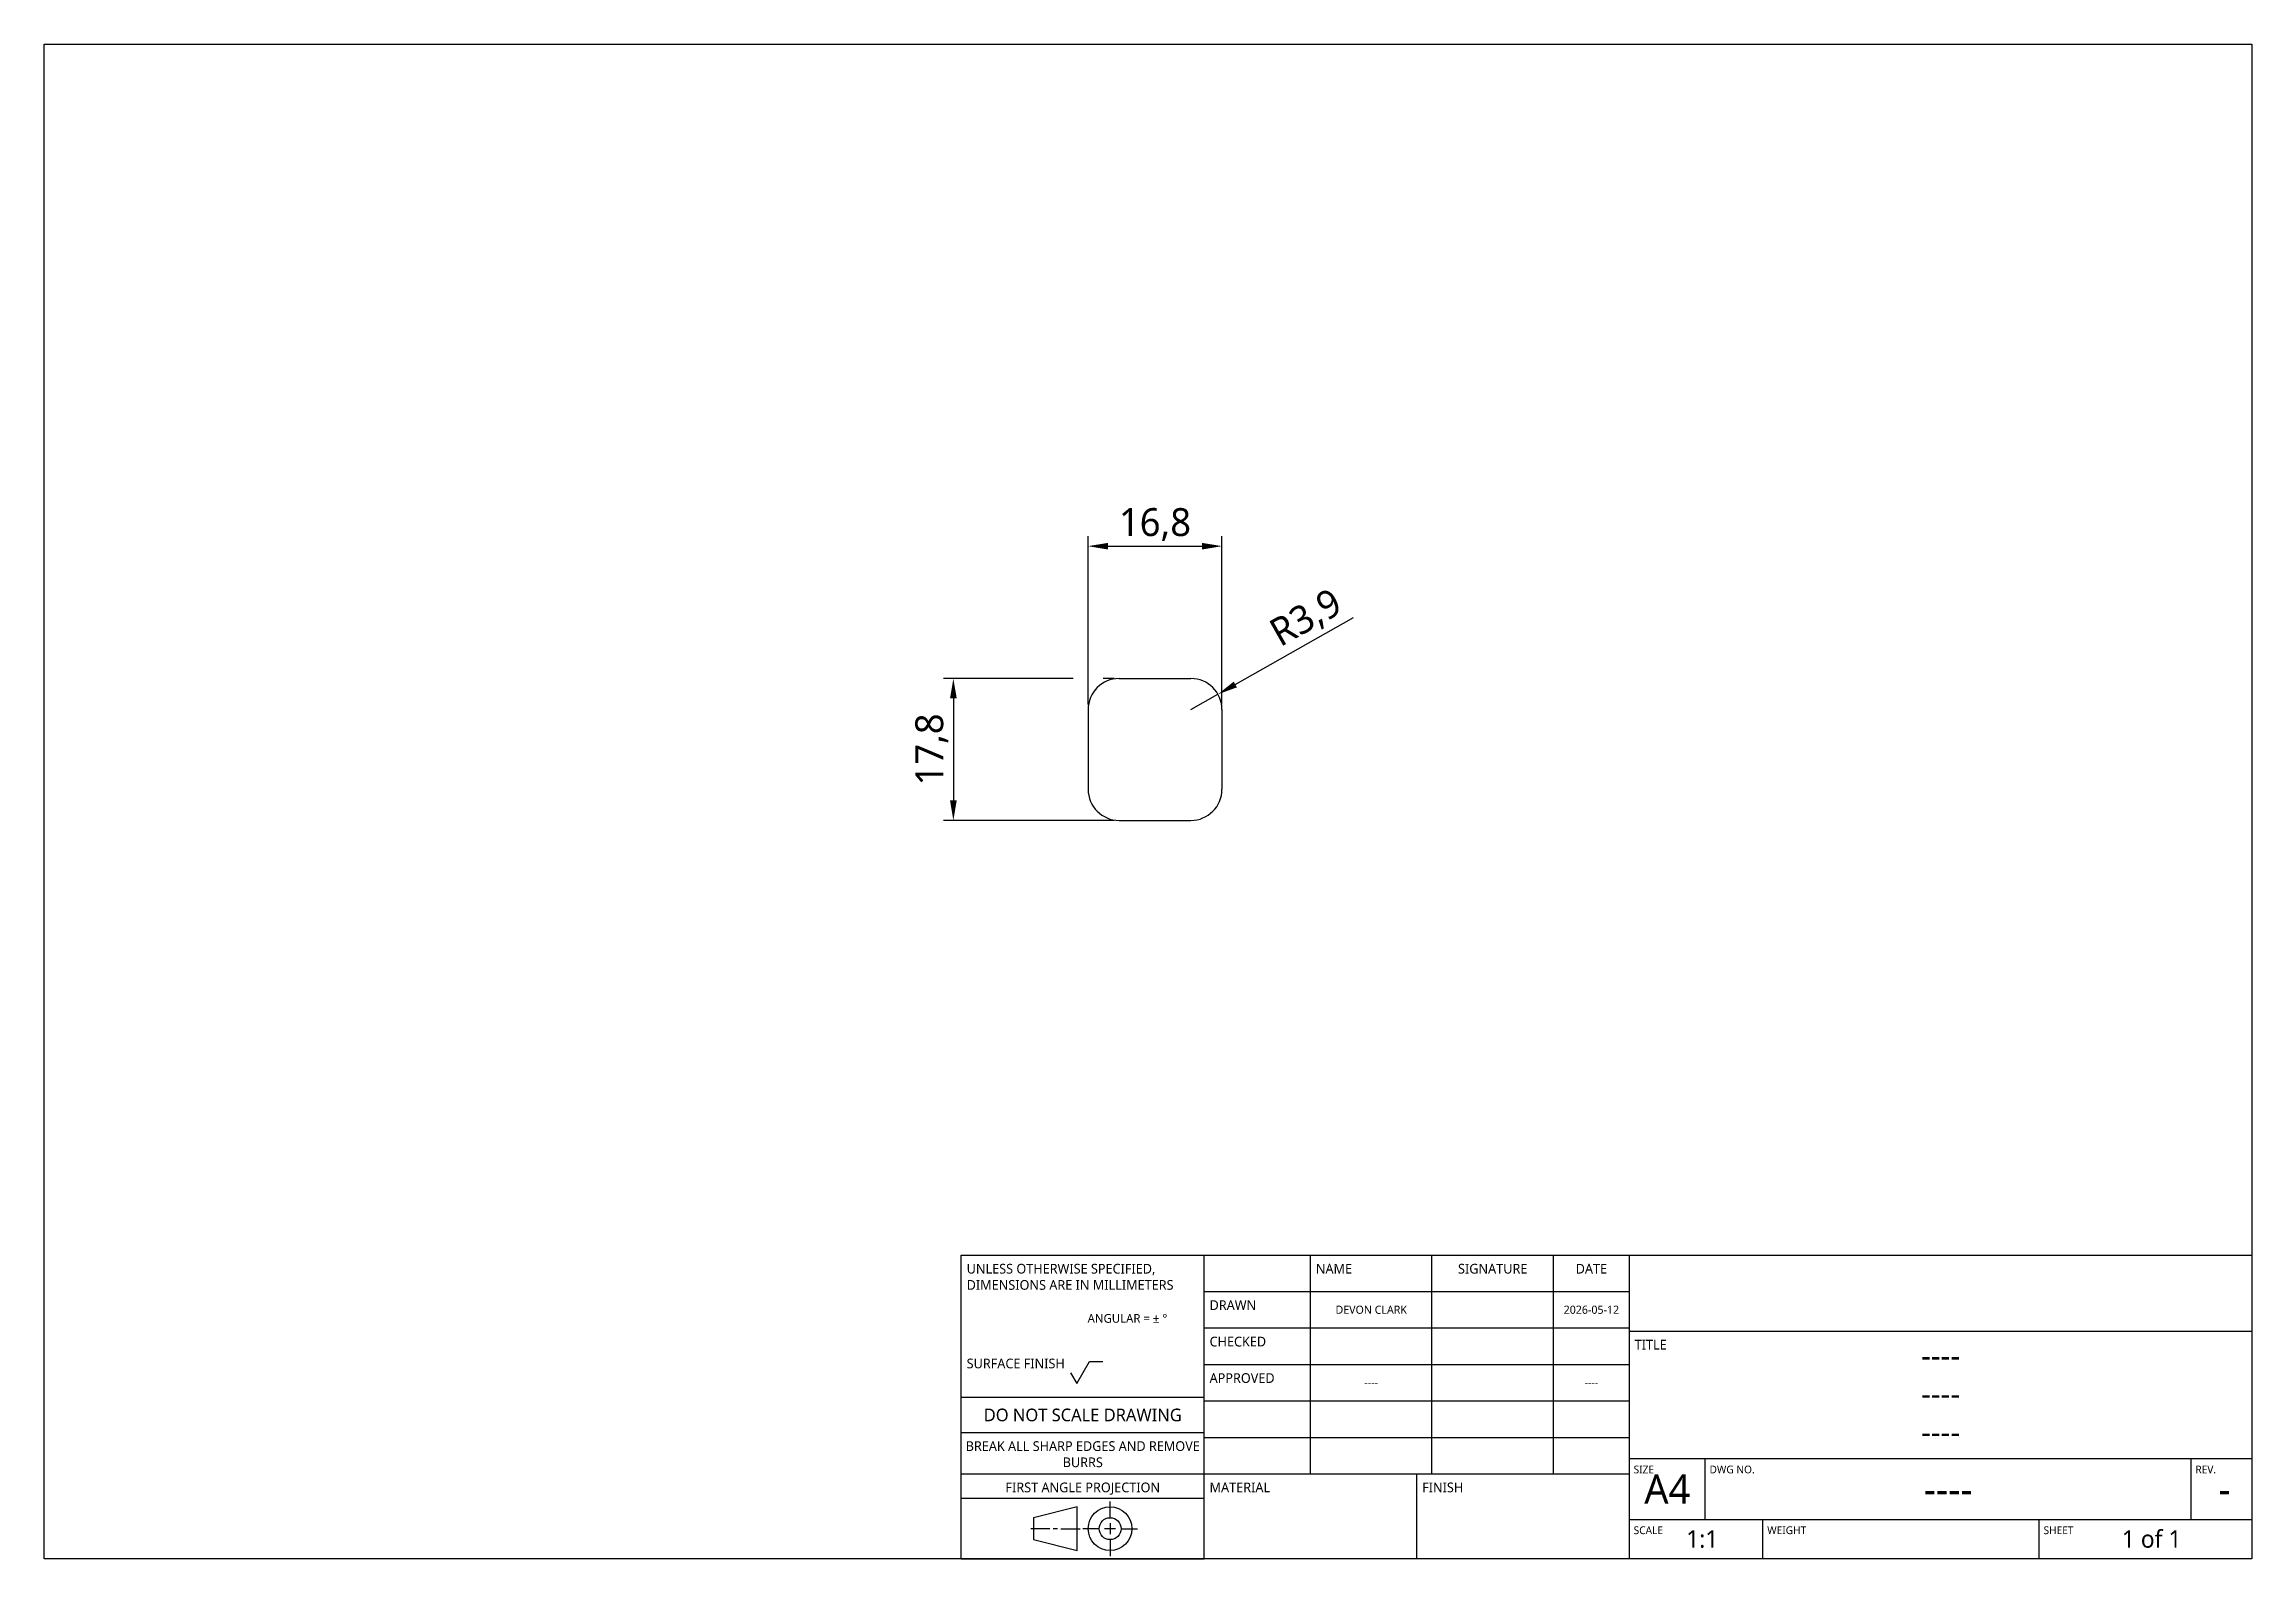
# Model space of a CAD drawing. Extents: x 20 to 297, y 10 to 200.
import ezdxf

# ---------------------------------------------------------------- set-up
doc = ezdxf.new("R2010")
doc.units = 0
doc.header["$LTSCALE"] = 12.7
doc.header["$MEASUREMENT"] = 0
doc.header["$PDMODE"] = 33
doc.header["$PDSIZE"] = 1
doc.layers.get('DEFPOINTS').update_dxf_attribs({"linetype": 'CONTINUOUS'})
for name, color, linetype in [('ANNOTATION_TEXT', 7, 'CONTINUOUS'), ('BORDER_FRAME', 7, 'CONTINUOUS'), ('TITLE_BLOCK', 7, 'CONTINUOUS'), ('VISIBLE', 7, 'CONTINUOUS')]:
    doc.layers.add(name, color=color, linetype=linetype)
doc.styles.add('ONSHAPE-STANDARD', font='NotoSans-Regular.ttf')
doc.styles.add('ONSHAPE-STANDARD-DIMENSION', font='')
doc.styles.add('ONSHAPE-STANDARD-FIELDS', font='')
doc.styles.get('ONSHAPE-STANDARD-DIMENSION').set_extended_font_data('Noto Sans')
doc.styles.get('ONSHAPE-STANDARD-FIELDS').set_extended_font_data('Noto Sans')
doc.dimstyles.new('ONSHAPE-ISO-25$0', dxfattribs={"dimtxt": 3.5, "dimasz": 2.5, "dimexe": 1.25, "dimexo": 0.625, "dimtad": 1, "dimtxsty": 'ONSHAPE-STANDARD-DIMENSION', "dimcen": 2.5, "dimclrd": 7, "dimclre": 7, "dimclrt": 7, "dimadec": 1, "dimazin": 3, "dimtfac": 1, "dimtmove": 0, "dimatfit": 3})
doc.dimstyles.new('ONSHAPE-ISO-25$4', dxfattribs={"dimtxt": 3.5, "dimasz": 2.5, "dimexe": 1.25, "dimexo": 0.625, "dimtad": 1, "dimtxsty": 'ONSHAPE-STANDARD-DIMENSION', "dimcen": 0, "dimclrd": 7, "dimclre": 7, "dimclrt": 7, "dimadec": 1, "dimazin": 3, "dimtfac": 1, "dimtmove": 0, "dimatfit": 3})

# ---------------------------------------------------------------- blocks, each defined once
blk = doc.blocks.new('*D1')
at = {"layer": 'ANNOTATION_TEXT', "color": 7}
for p, q in [((150.98, 117.15), (150.98, 138.28)), ((153.48, 137.03), (165.28, 137.03)), ((167.78, 117.15), (167.78, 138.28))]:
    blk.add_line(p, q, dxfattribs=at)
for points in [[(153.48, 137.44), (153.48, 136.61), (150.98, 137.03)], [(165.28, 136.61), (165.28, 137.44), (167.78, 137.03)]]:
    blk.add_solid(points, dxfattribs=at)
at = {"layer": 'DEFPOINTS', "color": 0}
for p in [(167.78, 137.03), (167.78, 137.03), (150.98, 116.53), (167.78, 116.53)]:
    blk.add_point(p, dxfattribs=at)
at = {"layer": 'ANNOTATION_TEXT', "color": 7, "insert": (159.38, 139.73), "char_height": 3.5, "attachment_point": 5, "style": 'ONSHAPE-STANDARD-DIMENSION'}
blk.add_mtext('16,8', dxfattribs=at)
blk = doc.blocks.new('*D2')
at = {"layer": 'ANNOTATION_TEXT', "color": 7}
for p, q in [((169.45, 119.68), (184.29, 128.07)), ((163.88, 116.53), (167.28, 118.45))]:
    blk.add_line(p, q, dxfattribs=at)
blk.add_solid([(169.25, 120.04), (169.66, 119.32), (167.28, 118.45)], dxfattribs=at)
at = {"layer": 'DEFPOINTS', "color": 0}
for p in [(163.88, 116.53), (167.28, 118.45)]:
    blk.add_point(p, dxfattribs=at)
at = {"layer": 'ANNOTATION_TEXT', "color": 7, "insert": (178.41, 127.86), "char_height": 3.5, "attachment_point": 5, "rotation": 29.4969, "style": 'ONSHAPE-STANDARD-DIMENSION'}
blk.add_mtext('R3,9', dxfattribs=at)
blk = doc.blocks.new('*D3')
at = {"layer": 'ANNOTATION_TEXT', "color": 7}
for p, q in [((149.11, 120.43), (132.83, 120.43)), ((154.26, 120.43), (152.86, 120.43)), ((134.08, 117.93), (134.08, 105.13)), ((154.26, 102.63), (132.83, 102.63))]:
    blk.add_line(p, q, dxfattribs=at)
for points in [[(134.5, 117.93), (133.66, 117.93), (134.08, 120.43)], [(133.66, 105.13), (134.5, 105.13), (134.08, 102.63)]]:
    blk.add_solid(points, dxfattribs=at)
at = {"layer": 'DEFPOINTS', "color": 0}
for p in [(154.88, 120.43), (134.08, 102.63), (134.08, 102.63), (154.88, 102.63)]:
    blk.add_point(p, dxfattribs=at)
at = {"layer": 'ANNOTATION_TEXT', "color": 7, "insert": (131.37, 111.53), "char_height": 3.5, "attachment_point": 5, "rotation": 90, "style": 'ONSHAPE-STANDARD-DIMENSION'}
blk.add_mtext('17,8', dxfattribs=at)

msp = doc.modelspace()

# ---------------------------------------------------------------- linework, layer by layer
at = {"layer": 'BORDER_FRAME'}
for p, q in [((20, 10), (20, 200)), ((20, 200), (297, 200)), ((297, 200), (297, 10)), ((297, 10), (20, 10))]:
    msp.add_line(p, q, dxfattribs=at)
at = {"layer": 'TITLE_BLOCK'}
for p, q in [((135.075, 10), (135.075, 48.1)), ((135.075, 48.1), (165.555, 48.1)), ((165.555, 10), (165.555, 48.1)), ((165.555, 48.1), (218.895, 48.1)), ((178.89, 20.668), (178.89, 48.1)), ((194.13, 20.668), (194.13, 48.1)), ((209.37, 20.668), (209.37, 48.1)), ((218.895, 10), (218.895, 48.1)), ((218.895, 48.1), (297, 48.1)), ((165.555, 43.528), (218.895, 43.528)), ((165.555, 38.956), (218.895, 38.956)), ((218.895, 38.575), (297, 38.575)), ((148.791, 33.317), (149.553, 31.997)), ((149.553, 31.997), (151.153, 34.769)), ((151.153, 34.769), (152.83, 34.769)), ((165.555, 34.384), (218.895, 34.384)), ((135.075, 30.269), (165.555, 30.269)), ((165.555, 29.812), (218.895, 29.812)), ((135.075, 25.85), (165.555, 25.85)), ((165.555, 25.24), (218.895, 25.24)), ((218.895, 22.573), (297, 22.573)), ((228.42, 14.953), (228.42, 22.573)), ((289.38, 14.953), (289.38, 22.573)), ((135.075, 20.668), (165.555, 20.668)), ((165.555, 20.668), (218.895, 20.668)), ((192.225, 10), (192.225, 20.668)), ((135.075, 17.62), (165.555, 17.62)), ((153.744, 15.151), (153.744, 17.209)), ((149.629, 16.523), (144.143, 15.151)), ((144.143, 15.151), (144.143, 12.408)), ((149.629, 11.036), (149.629, 16.523)), ((153.744, 14.465), (153.744, 13.094)), ((218.895, 14.953), (297, 14.953)), ((235.659, 10), (235.659, 14.953)), ((270.33, 10), (270.33, 14.953)), ((146.2, 13.78), (143.8, 13.78)), ((144.143, 12.408), (149.629, 11.036)), ((147.16, 13.78), (146.612, 13.78)), ((147.572, 13.78), (149.972, 13.78)), ((152.372, 13.78), (150.315, 13.78)), ((154.43, 13.78), (153.058, 13.78)), ((153.744, 12.408), (153.744, 10.351)), ((155.116, 13.78), (157.173, 13.78)), ((135.075, 10), (165.555, 10))]:
    msp.add_line(p, q, dxfattribs=at)
for radius in [2.743, 1.372]:
    msp.add_circle((153.744, 13.78), radius, dxfattribs=at)
at = {"layer": 'VISIBLE'}
for p, q in [((154.882, 120.428), (163.882, 120.428)), ((150.982, 116.528), (150.982, 106.528)), ((167.782, 116.528), (167.782, 106.528)), ((154.882, 102.628), (163.882, 102.628))]:
    msp.add_line(p, q, dxfattribs=at)
for centre, start, end in [((154.882, 116.528), 90, 180), ((163.882, 116.528), 0, 90), ((154.882, 106.528), 180, 270), ((163.882, 106.528), 270, 0)]:
    msp.add_arc(centre, 3.9, start, end, dxfattribs=at)

# ---------------------------------------------------------------- texts
at = {"layer": 'TITLE_BLOCK'}
for s, insert, char_height, width, attachment_point, style in [('UNLESS OTHERWISE SPECIFIED, DIMENSIONS ARE IN MILLIMETERS', (135.746, 47.003), 1.2192, 29.8704, 1, 'ONSHAPE-STANDARD'), ('NAME', (179.561, 47.003), 1.2192, 14.9352, 1, 'ONSHAPE-STANDARD'), ('SIGNATURE', (201.75, 47.003), 1.2192, 14.9352, 2, 'ONSHAPE-STANDARD'), ('DATE', (214.132, 47.003), 1.2192, 9.3345, 2, 'ONSHAPE-STANDARD'), ('DRAWN', (166.226, 42.431), 1.2192, 13.0683, 1, 'ONSHAPE-STANDARD'), ('DEVON CLARK', (186.51, 41.242), 1.02413, 15.24, 5, 'ONSHAPE-STANDARD-FIELDS'), ('2026-05-12', (214.132, 41.242), 1.0241, 9.525, 5, 'ONSHAPE-STANDARD-FIELDS'), ('^JANGULAR = ± °^J', (150.919, 42.54), 1.09728, 14.9352, 1, 'ONSHAPE-STANDARD'), ('CHECKED', (166.226, 37.859), 1.2192, 13.0683, 1, 'ONSHAPE-STANDARD'), ('TITLE', (219.566, 37.478), 1.2192, 9.3345, 1, 'ONSHAPE-STANDARD'), ('SURFACE FINISH', (135.746, 35.116), 1.2192, 14.9352, 1, 'ONSHAPE-STANDARD'), ('APPROVED', (166.226, 33.287), 1.2192, 13.0683, 1, 'ONSHAPE-STANDARD'), ('----', (257.947, 35.527), 2.9261, 70.485, 5, 'ONSHAPE-STANDARD-FIELDS'), ('----', (186.51, 32.098), 1.0241, 15.24, 5, 'ONSHAPE-STANDARD-FIELDS'), ('----', (214.132, 32.098), 1.0241, 9.525, 5, 'ONSHAPE-STANDARD-FIELDS'), ('----', (257.947, 30.726), 2.9261, 70.485, 5, 'ONSHAPE-STANDARD-FIELDS'), ('DO NOT SCALE DRAWING', (150.315, 28.843), 1.58496, 29.8704, 2, 'ONSHAPE-STANDARD'), ('----', (257.947, 25.926), 2.9261, 70.485, 5, 'ONSHAPE-STANDARD-FIELDS'), ('BREAK ALL SHARP EDGES AND REMOVE BURRS', (150.315, 24.752), 1.2192, 29.8704, 2, 'ONSHAPE-STANDARD'), ('FIRST ANGLE PROJECTION', (150.315, 19.571), 1.2192, 29.8704, 2, 'ONSHAPE-STANDARD'), ('MATERIAL', (166.226, 19.571), 1.2192, 26.1366, 1, 'ONSHAPE-STANDARD'), ('FINISH', (192.896, 19.571), 1.2192, 26.1366, 1, 'ONSHAPE-STANDARD'), ('SIZE', (219.431, 21.695), 0.9754, 9.3345, 1, 'ONSHAPE-STANDARD'), ('A4', (223.657, 18.763), 3.6576, 9.525, 5, 'ONSHAPE-STANDARD-FIELDS'), ('DWG NO.', (228.956, 21.695), 0.9754, 59.7408, 1, 'ONSHAPE-STANDARD'), ('REV.', (289.916, 21.695), 0.9754, 7.4676, 1, 'ONSHAPE-STANDARD'), ('----', (258.9, 18.763), 3.6576, 60.96, 5, 'ONSHAPE-STANDARD-FIELDS'), ('-', (293.571, 18.763), 3.658, 6.858, 5, 'ONSHAPE-STANDARD-FIELDS'), ('SCALE', (219.431, 14.075), 0.9754, 16.42872, 1, 'ONSHAPE-STANDARD'), ('WEIGHT', (236.195, 14.075), 0.9754, 33.97758, 1, 'ONSHAPE-STANDARD'), ('SHEET', (270.866, 14.075), 0.9754, 26.1366, 1, 'ONSHAPE-STANDARD'), ('1:1', (228.039, 12.476), 2.1946, 15.24, 5, 'ONSHAPE-STANDARD-FIELDS'), ('1 of 1', (284.427, 12.476), 2.1946, 25.146, 5, 'ONSHAPE-STANDARD-FIELDS')]:
    msp.add_mtext(s, dxfattribs=dict(at, insert=insert, char_height=char_height, width=width, attachment_point=attachment_point, style=style))

# ---------------------------------------------------------------- dimensions: what is measured, and where the dimension line sits
at = {"layer": 'ANNOTATION_TEXT'}
dim = msp.add_linear_dim(base=(167.782, 137.027), p1=(150.982, 116.528, 1.5), p2=(167.782, 116.528, 1.5), dimstyle='ONSHAPE-ISO-25$0', override={"dimscale": 1, "dimlfac": 1, "dimlunit": 2, "dimpost": '', "dimtp": 0, "dimtm": 0}, dxfattribs=at)
dim.commit()
dim.dimension.update_dxf_attribs({"geometry": '*D1', "text_midpoint": (159.382, 137.027), "dimtype": 160})
dim = msp.add_radius_dim(center=(163.882, 116.528, 1.5), mpoint=(167.277, 118.448, 1.5), dimstyle='ONSHAPE-ISO-25$4', override={"dimscale": 1, "dimexe": 1.021016, "dimlfac": 1, "dimlunit": 2, "dimpost": 'R<>', "dimse1": 0, "dimtp": 0, "dimtm": 0, "dimtofl": 1, "dimtmove": 0, "dimatfit": 0}, dxfattribs=at)
dim.commit()
dim.dimension.update_dxf_attribs({"geometry": '*D2', "text_midpoint": (179.744, 125.501), "dimtype": 164})
dim = msp.add_linear_dim(base=(134.079, 102.628), p1=(154.882, 120.428, 1.5), p2=(154.882, 102.628, 1.5), angle=90, dimstyle='ONSHAPE-ISO-25$0', override={"dimscale": 1, "dimlfac": 1, "dimlunit": 2, "dimpost": '', "dimtp": 0, "dimtm": 0}, dxfattribs=at)
dim.commit()
dim.dimension.update_dxf_attribs({"geometry": '*D3', "text_midpoint": (134.079, 111.528), "dimtype": 160})

doc.saveas('drawing.dxf')
